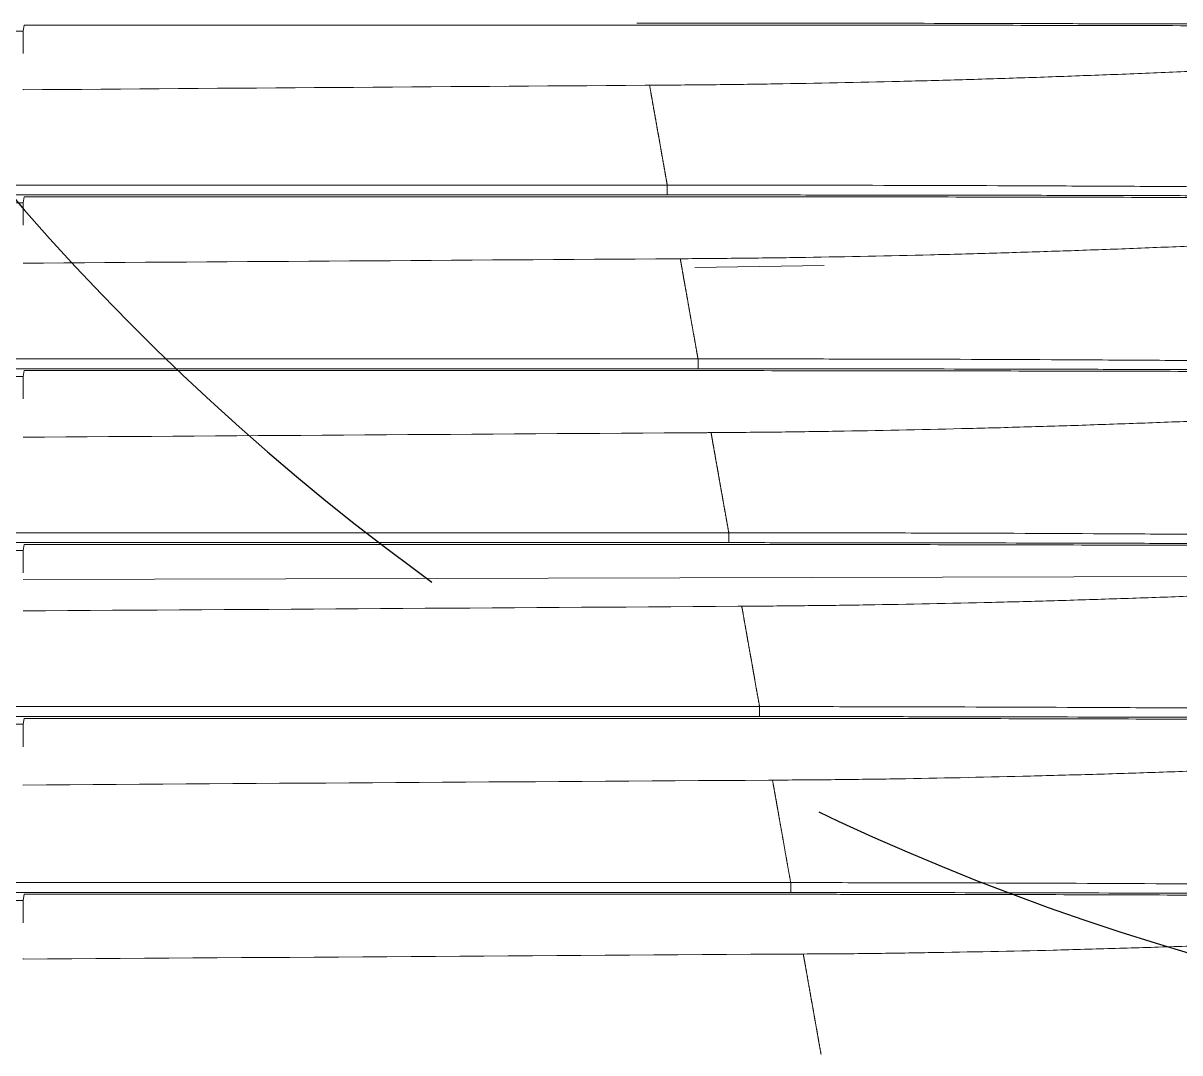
# Model space of a CAD drawing. Header units: inches. Extents: x 3778 to 56227, y -16914 to 35091.
# Drawn here: x 43093.4 to 43196, y -12989.9 to -12898.4 of the extents above; entities that cross this region are included whole.
import ezdxf

# ---------------------------------------------------------------- set-up
doc = ezdxf.new("R2010")
doc.units = ezdxf.units.IN
doc.header["$LTSCALE"] = 100
doc.header["$MEASUREMENT"] = 0
doc.linetypes.add('DH-HID2', pattern=[1.2, 0.8, -0.4])
doc.layers.add('2-con', color=2, linetype='Continuous')
doc.layers.add('FU-FURM', color=251, linetype='DH-HID2')
doc.layers.add('mark-B', color=2, linetype='Continuous', lineweight=20)

# ---------------------------------------------------------------- blocks, each defined once
blk = doc.blocks.new('cjscjdeh')
at = {"layer": 'FU-FURM', "color": 8}
for centre, radius, start, end in [((151100.97, 68072.62), 218.51, 213.0528, 326.805), ((151076.67, 67948.17), 194.25, 181.2146, 269.0908), ((151070.33, 67940.87), 213.6, 181.2145, 269.0908)]:
    blk.add_arc(centre, radius, start, end, dxfattribs=at)
blk = doc.blocks.new('무풍1WAY 대형')
at = {"layer": 'mark-B'}
for p, q in [((-409.41, -103.17), (-409.34, -102.62)), ((-407.69, -102.62), (-409.34, -102.62)), ((-409.41, -103.17), (-477.62, -103.17)), ((-477.44, -103.33), (477.42, -103.33)), ((477.42, -104.21), (-477.44, -104.21)), ((-409.41, -118.79), (-474.86, -118.79)), ((-474.68, -118.95), (474.66, -118.95)), ((-409.41, -118.79), (-409.34, -118.26)), ((-407.69, -118.26), (-409.34, -118.26)), ((474.66, -119.83), (-474.68, -119.83)), ((-409.33, -131.13), (-547.03, -131.46)), ((-409.41, -134.22), (-472.13, -134.22)), ((-471.95, -134.39), (471.93, -134.39)), ((-409.41, -134.22), (-409.34, -133.69)), ((-407.69, -133.69), (-409.34, -133.69)), ((471.93, -135.26), (-471.95, -135.26)), ((-409.41, -149.66), (-469.4, -149.66)), ((-469.22, -149.82), (469.2, -149.82)), ((-409.41, -149.66), (-409.34, -149.13)), ((-407.69, -149.13), (-409.34, -149.13)), ((469.2, -150.7), (-469.22, -150.7)), ((-480.4, -158.98), (-468.92, -158.82)), ((-409.41, -165.09), (-466.67, -165.09)), ((-466.49, -165.26), (466.47, -165.26)), ((-409.41, -165.09), (-409.34, -164.56)), ((-407.69, -164.56), (-409.34, -164.56)), ((466.47, -166.13), (-466.49, -166.13)), ((-409.41, -180.34), (-463.97, -180.34)), ((-409.41, -180.34), (-409.34, -179.8)), ((-407.69, -179.8), (-409.34, -179.8))]:
    blk.add_line(p, q, dxfattribs=at)
for centre in [(-409.34, -100.63), (-409.34, -116.27), (-409.34, -131.7), (-409.34, -147.14), (-409.34, -162.58), (-409.34, -177.81)]:
    blk.add_ellipse(centre, major_axis=(0, -1.99), ratio=0.008727, start_param=0.069813, end_param=1.570796, dxfattribs=at)
for points, knots in [([(-480.14, -88.96), (-480.13, -88.99), (-480.12, -89.05), (-480.1, -89.14), (-480.09, -89.24), (-480.07, -89.33), (-480.05, -89.43), (-480.04, -89.52), (-480.02, -89.61), (-480, -89.7), (-479.99, -89.8), (-479.97, -89.89), (-479.95, -89.98), (-479.94, -90.07), (-479.92, -90.17), (-479.91, -90.26), (-479.89, -90.35), (-479.87, -90.44), (-479.86, -90.53), (-479.84, -90.62), (-479.82, -90.71), (-479.81, -90.8), (-479.79, -90.89), (-479.78, -90.98), (-479.76, -91.07), (-479.75, -91.16), (-479.73, -91.25), (-479.71, -91.34), (-479.7, -91.43), (-479.68, -91.52), (-479.67, -91.61), (-479.65, -91.7), (-479.64, -91.78), (-479.62, -91.87), (-479.6, -91.96), (-479.59, -92.05), (-479.57, -92.13), (-479.56, -92.22), (-479.54, -92.31), (-479.53, -92.39), (-479.51, -92.48), (-479.5, -92.57), (-479.48, -92.65), (-479.47, -92.74), (-479.45, -92.82), (-479.44, -92.91), (-479.42, -92.99), (-479.41, -93.08), (-479.39, -93.16), (-479.38, -93.25), (-479.36, -93.33), (-479.35, -93.42), (-479.33, -93.5), (-479.32, -93.58), (-479.3, -93.67), (-479.29, -93.75), (-479.27, -93.83), (-479.26, -93.92), (-479.24, -94), (-479.23, -94.08), (-479.21, -94.17), (-479.2, -94.25), (-479.19, -94.33), (-479.17, -94.41), (-479.16, -94.49), (-479.14, -94.57), (-479.13, -94.65), (-479.11, -94.73), (-479.1, -94.82), (-479.08, -94.9), (-479.07, -94.98), (-479.06, -95.06), (-479.04, -95.14), (-479.03, -95.22), (-479.01, -95.29), (-479, -95.37), (-478.99, -95.45), (-478.97, -95.53), (-478.96, -95.61), (-478.94, -95.69), (-478.93, -95.77), (-478.92, -95.84), (-478.9, -95.92), (-478.89, -96), (-478.88, -96.08), (-478.86, -96.15), (-478.85, -96.23), (-478.84, -96.31), (-478.82, -96.38), (-478.81, -96.46), (-478.79, -96.54), (-478.78, -96.61), (-478.77, -96.69), (-478.75, -96.76), (-478.74, -96.84), (-478.73, -96.91), (-478.71, -96.99), (-478.7, -97.06), (-478.69, -97.14), (-478.68, -97.21), (-478.66, -97.28), (-478.65, -97.36), (-478.64, -97.43), (-478.62, -97.5), (-478.61, -97.58), (-478.6, -97.65), (-478.58, -97.72), (-478.57, -97.8), (-478.56, -97.84), (-478.56, -97.87)], [0, 0, 0, 0, 0.009385, 0.018768, 0.028149, 0.037529, 0.046907, 0.056284, 0.065659, 0.075032, 0.084404, 0.093774, 0.103143, 0.11251, 0.121876, 0.131241, 0.140604, 0.149966, 0.159326, 0.168685, 0.178043, 0.1874, 0.196756, 0.20611, 0.215463, 0.224815, 0.234166, 0.243516, 0.252865, 0.262213, 0.27156, 0.280906, 0.290251, 0.299596, 0.308939, 0.318282, 0.327623, 0.336965, 0.346305, 0.355644, 0.364983, 0.374322, 0.383659, 0.392996, 0.402333, 0.411669, 0.421004, 0.430339, 0.439673, 0.449007, 0.458341, 0.467674, 0.477007, 0.48634, 0.495672, 0.505004, 0.514336, 0.523668, 0.533, 0.542331, 0.551662, 0.560993, 0.570325, 0.579656, 0.588987, 0.598318, 0.607649, 0.616981, 0.626312, 0.635644, 0.644976, 0.654308, 0.66364, 0.672972, 0.682305, 0.691638, 0.700972, 0.710306, 0.71964, 0.728975, 0.73831, 0.747645, 0.756982, 0.766318, 0.775656, 0.784994, 0.794332, 0.803671, 0.813011, 0.822352, 0.831693, 0.841036, 0.850379, 0.859722, 0.869067, 0.878413, 0.887759, 0.897107, 0.906455, 0.915805, 0.925155, 0.934507, 0.943859, 0.953213, 0.962568, 0.971924, 0.981282, 0.99064, 1, 1, 1, 1]), ([(-478.56, -97.87), (-480.41, -97.88), (-482.26, -97.89), (-485.96, -97.93), (-487.8, -97.96), (-493.35, -98.05), (-497.04, -98.12), (-502.58, -98.26), (-504.43, -98.31), (-508.12, -98.42), (-509.97, -98.48), (-512.74, -98.57), (-513.66, -98.6), (-515.51, -98.66), (-516.43, -98.7), (-519.2, -98.8), (-521.04, -98.87), (-524.73, -99.03), (-526.58, -99.11), (-530.26, -99.28), (-532.11, -99.36), (-535.79, -99.55), (-537.64, -99.65), (-541.32, -99.85), (-543.16, -99.95), (-546.85, -100.17), (-548.69, -100.28), (-552.37, -100.51), (-554.22, -100.63), (-557.9, -100.87), (-559.74, -100.99), (-563.42, -101.24), (-565.26, -101.36), (-567.11, -101.48)], [0, 0, 0, 0, 0.0625, 0.0625, 0.125, 0.125, 0.25, 0.25, 0.3125, 0.3125, 0.375, 0.375, 0.40625, 0.40625, 0.4375, 0.4375, 0.5, 0.5, 0.5625, 0.5625, 0.625, 0.625, 0.6875, 0.6875, 0.75, 0.75, 0.8125, 0.8125, 0.875, 0.875, 0.9375, 0.9375, 1, 1, 1, 1]), ([(-477.44, -104.21), (-480.14, -104.21), (-482.85, -104.2), (-488.25, -104.2), (-490.95, -104.19), (-499.06, -104.16), (-504.46, -104.14), (-512.56, -104.1), (-515.26, -104.08), (-520.66, -104.04), (-523.36, -104.02), (-528.76, -103.98), (-531.46, -103.95), (-536.85, -103.9), (-539.55, -103.88), (-544.94, -103.83), (-547.64, -103.8), (-553.03, -103.74), (-555.73, -103.72), (-561.13, -103.66), (-563.82, -103.64), (-569.22, -103.58), (-571.92, -103.56), (-580.01, -103.49), (-585.41, -103.45), (-593.51, -103.41), (-596.22, -103.4), (-601.62, -103.39), (-604.33, -103.38), (-607.03, -103.38)], [0, 0, 0, 0, 0.0625, 0.0625, 0.125, 0.125, 0.25, 0.25, 0.3125, 0.3125, 0.375, 0.375, 0.4375, 0.4375, 0.5, 0.5, 0.5625, 0.5625, 0.625, 0.625, 0.6875, 0.6875, 0.75, 0.75, 0.875, 0.875, 0.9375, 0.9375, 1, 1, 1, 1]), ([(-593.93, -102.92), (-589.07, -102.93), (-584.21, -102.94), (-574.5, -102.98), (-569.65, -103), (-562.38, -103.03), (-559.95, -103.04), (-555.1, -103.07), (-552.68, -103.08), (-547.83, -103.1), (-542.98, -103.13), (-535.71, -103.16), (-530.86, -103.19), (-526.01, -103.21), (-523.58, -103.22), (-518.73, -103.24), (-516.3, -103.25), (-511.45, -103.27), (-509.02, -103.27), (-501.74, -103.3), (-496.88, -103.31), (-489.59, -103.32), (-487.16, -103.32), (-482.3, -103.33), (-479.87, -103.33), (-477.44, -103.33)], [0, 0, 0, 0, 0.125, 0.125, 0.25, 0.25, 0.3125, 0.3125, 0.375, 0.375, 0.4375, 0.5, 0.5625, 0.5625, 0.625, 0.625, 0.6875, 0.6875, 0.75, 0.75, 0.875, 0.875, 0.9375, 0.9375, 1, 1, 1, 1]), ([(-568.06, -102.85), (-564.29, -102.87), (-560.53, -102.89), (-553, -102.92), (-549.23, -102.94), (-541.7, -102.98), (-537.94, -102.99), (-530.41, -103.03), (-526.64, -103.05), (-519.11, -103.08), (-515.34, -103.09), (-507.8, -103.12), (-504.03, -103.13), (-496.49, -103.15), (-492.72, -103.15), (-488, -103.16), (-487.06, -103.16), (-485.17, -103.16), (-484.23, -103.16), (-481.4, -103.17), (-479.51, -103.17), (-477.62, -103.17)], [0, 0, 0, 0, 0.125, 0.125, 0.25, 0.25, 0.375, 0.375, 0.5, 0.5, 0.625, 0.625, 0.75, 0.75, 0.875, 0.875, 0.90625, 0.90625, 0.9375, 0.9375, 1, 1, 1, 1]), ([(-477.44, -103.33), (-477.44, -103.33), (-477.44, -103.34), (-477.44, -103.38), (-477.44, -103.4), (-477.44, -103.46), (-477.44, -103.5), (-477.44, -103.58), (-477.44, -103.62), (-477.44, -103.72), (-477.44, -103.77), (-477.44, -103.86), (-477.44, -103.91), (-477.44, -104.01), (-477.44, -104.05), (-477.44, -104.14), (-477.44, -104.17), (-477.44, -104.21)], [0, 0, 0, 0, 0.125, 0.125, 0.25, 0.25, 0.375, 0.375, 0.5, 0.5, 0.625, 0.625, 0.75, 0.75, 0.875, 0.875, 1, 1, 1, 1]), ([(-477.44, -104.21), (-477.43, -104.24), (-477.42, -104.3), (-477.4, -104.4), (-477.39, -104.49), (-477.37, -104.59), (-477.35, -104.69), (-477.34, -104.78), (-477.32, -104.88), (-477.3, -104.97), (-477.29, -105.07), (-477.27, -105.16), (-477.25, -105.26), (-477.24, -105.35), (-477.22, -105.44), (-477.2, -105.54), (-477.19, -105.63), (-477.17, -105.72), (-477.15, -105.82), (-477.14, -105.91), (-477.12, -106), (-477.1, -106.09), (-477.09, -106.19), (-477.07, -106.28), (-477.06, -106.37), (-477.04, -106.46), (-477.02, -106.55), (-477.01, -106.64), (-476.99, -106.73), (-476.97, -106.83), (-476.96, -106.92), (-476.94, -107.01), (-476.93, -107.1), (-476.91, -107.19), (-476.9, -107.28), (-476.88, -107.36), (-476.86, -107.45), (-476.85, -107.54), (-476.83, -107.63), (-476.82, -107.72), (-476.8, -107.81), (-476.79, -107.9), (-476.77, -107.98), (-476.75, -108.07), (-476.74, -108.16), (-476.72, -108.25), (-476.71, -108.33), (-476.69, -108.42), (-476.68, -108.51), (-476.66, -108.59), (-476.65, -108.68), (-476.63, -108.77), (-476.62, -108.85), (-476.6, -108.94), (-476.59, -109.02), (-476.57, -109.11), (-476.56, -109.19), (-476.54, -109.28), (-476.53, -109.36), (-476.51, -109.44), (-476.5, -109.53), (-476.48, -109.61), (-476.47, -109.7), (-476.45, -109.78), (-476.44, -109.86), (-476.42, -109.94), (-476.41, -110.03), (-476.39, -110.11), (-476.38, -110.19), (-476.36, -110.27), (-476.35, -110.36), (-476.34, -110.44), (-476.32, -110.52), (-476.31, -110.6), (-476.29, -110.68), (-476.28, -110.76), (-476.26, -110.84), (-476.25, -110.92), (-476.24, -111), (-476.22, -111.08), (-476.21, -111.16), (-476.19, -111.24), (-476.18, -111.32), (-476.17, -111.4), (-476.15, -111.48), (-476.14, -111.56), (-476.12, -111.63), (-476.11, -111.71), (-476.1, -111.79), (-476.08, -111.87), (-476.07, -111.95), (-476.06, -112.02), (-476.04, -112.1), (-476.03, -112.18), (-476.01, -112.25), (-476, -112.33), (-475.99, -112.41), (-475.97, -112.48), (-475.96, -112.56), (-475.95, -112.63), (-475.93, -112.71), (-475.92, -112.78), (-475.91, -112.86), (-475.89, -112.93), (-475.88, -113.01), (-475.87, -113.08), (-475.86, -113.16), (-475.84, -113.23), (-475.83, -113.28), (-475.83, -113.3)], [0, 0, 0, 0, 0.009387, 0.018773, 0.028157, 0.037539, 0.046919, 0.056297, 0.065674, 0.07505, 0.084423, 0.093795, 0.103166, 0.112535, 0.121902, 0.131268, 0.140633, 0.149996, 0.159357, 0.168718, 0.178077, 0.187435, 0.196791, 0.206147, 0.215501, 0.224854, 0.234206, 0.243556, 0.252906, 0.262254, 0.271602, 0.280949, 0.290294, 0.299639, 0.308982, 0.318325, 0.327667, 0.337009, 0.346349, 0.355689, 0.365028, 0.374366, 0.383703, 0.39304, 0.402377, 0.411712, 0.421048, 0.430382, 0.439717, 0.44905, 0.458384, 0.467716, 0.477049, 0.486381, 0.495713, 0.505045, 0.514376, 0.523707, 0.533038, 0.542369, 0.5517, 0.56103, 0.570361, 0.579691, 0.589022, 0.598352, 0.607682, 0.617013, 0.626344, 0.635675, 0.645006, 0.654337, 0.663668, 0.673, 0.682332, 0.691664, 0.700997, 0.71033, 0.719663, 0.728997, 0.738331, 0.747666, 0.757001, 0.766337, 0.775673, 0.78501, 0.794348, 0.803687, 0.813026, 0.822365, 0.831706, 0.841047, 0.85039, 0.859733, 0.869076, 0.878421, 0.887767, 0.897114, 0.906461, 0.91581, 0.92516, 0.934511, 0.943863, 0.953216, 0.96257, 0.971926, 0.981283, 0.990641, 1, 1, 1, 1]), ([(-475.83, -113.3), (-476.76, -113.31), (-477.68, -113.32), (-479.53, -113.33), (-480.46, -113.34), (-483.24, -113.37), (-485.09, -113.39), (-490.64, -113.48), (-494.33, -113.56), (-499.88, -113.7), (-501.72, -113.75), (-505.42, -113.85), (-507.26, -113.91), (-510.95, -114.03), (-512.8, -114.1), (-516.49, -114.24), (-518.33, -114.31), (-522.02, -114.46), (-523.86, -114.54), (-527.55, -114.71), (-529.39, -114.8), (-533.08, -114.99), (-534.92, -115.08), (-538.6, -115.28), (-540.44, -115.39), (-544.13, -115.61), (-545.97, -115.72), (-549.65, -115.95), (-551.49, -116.07), (-555.17, -116.31), (-557.01, -116.43), (-560.69, -116.67), (-562.54, -116.79), (-564.38, -116.91)], [0, 0, 0, 0, 0.03125, 0.03125, 0.0625, 0.0625, 0.125, 0.125, 0.25, 0.25, 0.3125, 0.3125, 0.375, 0.375, 0.4375, 0.4375, 0.5, 0.5, 0.5625, 0.5625, 0.625, 0.625, 0.6875, 0.6875, 0.75, 0.75, 0.8125, 0.8125, 0.875, 0.875, 0.9375, 0.9375, 1, 1, 1, 1]), ([(-474.68, -119.83), (-477.38, -119.83), (-480.07, -119.83), (-485.47, -119.82), (-488.17, -119.81), (-496.27, -119.79), (-501.66, -119.77), (-509.75, -119.73), (-512.45, -119.71), (-517.84, -119.68), (-520.54, -119.66), (-525.93, -119.62), (-528.63, -119.59), (-534.02, -119.55), (-536.71, -119.52), (-542.1, -119.48), (-544.79, -119.45), (-550.18, -119.4), (-552.88, -119.37), (-558.27, -119.32), (-560.96, -119.3), (-566.35, -119.25), (-569.05, -119.22), (-574.44, -119.18), (-577.13, -119.16), (-581.18, -119.13), (-582.53, -119.13), (-585.23, -119.11), (-586.58, -119.1), (-590.62, -119.08), (-593.32, -119.07), (-598.72, -119.06), (-601.42, -119.05), (-604.12, -119.05)], [0, 0, 0, 0, 0.0625, 0.0625, 0.125, 0.125, 0.25, 0.25, 0.3125, 0.3125, 0.375, 0.375, 0.4375, 0.4375, 0.5, 0.5, 0.5625, 0.5625, 0.625, 0.625, 0.6875, 0.6875, 0.75, 0.75, 0.8125, 0.8125, 0.84375, 0.84375, 0.875, 0.875, 0.9375, 0.9375, 1, 1, 1, 1]), ([(-591.18, -118.59), (-588.75, -118.59), (-586.32, -118.6), (-582.67, -118.61), (-581.46, -118.61), (-579.03, -118.62), (-577.82, -118.62), (-571.75, -118.64), (-566.9, -118.66), (-559.62, -118.69), (-557.19, -118.7), (-552.34, -118.72), (-549.92, -118.73), (-545.07, -118.75), (-542.64, -118.76), (-537.79, -118.78), (-532.94, -118.8), (-528.09, -118.82), (-523.24, -118.84), (-520.81, -118.85), (-515.96, -118.87), (-513.53, -118.88), (-508.68, -118.89), (-506.25, -118.9), (-498.97, -118.92), (-494.11, -118.93), (-486.82, -118.94), (-484.39, -118.95), (-479.54, -118.95), (-477.11, -118.95), (-474.68, -118.95)], [0, 0, 0, 0, 0.0625, 0.0625, 0.09375, 0.09375, 0.125, 0.125, 0.25, 0.25, 0.3125, 0.3125, 0.375, 0.375, 0.4375, 0.4375, 0.5, 0.5625, 0.5625, 0.625, 0.625, 0.6875, 0.6875, 0.75, 0.75, 0.875, 0.875, 0.9375, 0.9375, 1, 1, 1, 1]), ([(-565.35, -118.51), (-561.58, -118.53), (-557.81, -118.54), (-550.28, -118.57), (-546.51, -118.59), (-538.97, -118.62), (-535.2, -118.64), (-527.67, -118.67), (-523.9, -118.68), (-516.36, -118.71), (-512.59, -118.72), (-505.05, -118.74), (-501.28, -118.75), (-493.73, -118.77), (-489.96, -118.77), (-484.3, -118.78), (-482.41, -118.78), (-478.63, -118.78), (-476.75, -118.79), (-474.86, -118.79)], [0, 0, 0, 0, 0.125, 0.125, 0.25, 0.25, 0.375, 0.375, 0.5, 0.5, 0.625, 0.625, 0.75, 0.75, 0.875, 0.875, 0.9375, 0.9375, 1, 1, 1, 1]), ([(-474.68, -118.95), (-474.68, -118.95), (-474.68, -118.96), (-474.68, -119), (-474.68, -119.02), (-474.68, -119.08), (-474.68, -119.12), (-474.68, -119.2), (-474.68, -119.25), (-474.68, -119.34), (-474.68, -119.39), (-474.68, -119.49), (-474.68, -119.54), (-474.68, -119.63), (-474.68, -119.68), (-474.68, -119.76), (-474.68, -119.8), (-474.68, -119.83)], [0, 0, 0, 0, 0.125, 0.125, 0.25, 0.25, 0.375, 0.375, 0.5, 0.5, 0.625, 0.625, 0.75, 0.75, 0.875, 0.875, 1, 1, 1, 1]), ([(-474.68, -119.83), (-474.67, -119.86), (-474.66, -119.92), (-474.64, -120.02), (-474.63, -120.11), (-474.61, -120.2), (-474.59, -120.3), (-474.58, -120.39), (-474.56, -120.48), (-474.54, -120.58), (-474.53, -120.67), (-474.51, -120.76), (-474.49, -120.85), (-474.48, -120.95), (-474.46, -121.04), (-474.45, -121.13), (-474.43, -121.22), (-474.41, -121.31), (-474.4, -121.4), (-474.38, -121.49), (-474.36, -121.58), (-474.35, -121.67), (-474.33, -121.76), (-474.32, -121.85), (-474.3, -121.94), (-474.28, -122.03), (-474.27, -122.12), (-474.25, -122.21), (-474.24, -122.3), (-474.22, -122.39), (-474.21, -122.48), (-474.19, -122.57), (-474.18, -122.65), (-474.16, -122.74), (-474.14, -122.83), (-474.13, -122.92), (-474.11, -123), (-474.1, -123.09), (-474.08, -123.18), (-474.07, -123.27), (-474.05, -123.35), (-474.04, -123.44), (-474.02, -123.52), (-474.01, -123.61), (-473.99, -123.7), (-473.98, -123.78), (-473.96, -123.87), (-473.95, -123.95), (-473.93, -124.04), (-473.92, -124.12), (-473.9, -124.2), (-473.89, -124.29), (-473.87, -124.37), (-473.86, -124.46), (-473.84, -124.54), (-473.83, -124.62), (-473.81, -124.71), (-473.8, -124.79), (-473.78, -124.87), (-473.77, -124.95), (-473.75, -125.04), (-473.74, -125.12), (-473.72, -125.2), (-473.71, -125.28), (-473.7, -125.36), (-473.68, -125.44), (-473.67, -125.53), (-473.65, -125.61), (-473.64, -125.69), (-473.62, -125.77), (-473.61, -125.85), (-473.6, -125.93), (-473.58, -126.01), (-473.57, -126.09), (-473.55, -126.17), (-473.54, -126.24), (-473.53, -126.32), (-473.51, -126.4), (-473.5, -126.48), (-473.48, -126.56), (-473.47, -126.64), (-473.46, -126.72), (-473.44, -126.79), (-473.43, -126.87), (-473.42, -126.95), (-473.4, -127.02), (-473.39, -127.1), (-473.38, -127.18), (-473.36, -127.25), (-473.35, -127.33), (-473.33, -127.41), (-473.32, -127.48), (-473.31, -127.56), (-473.29, -127.63), (-473.28, -127.71), (-473.27, -127.78), (-473.25, -127.86), (-473.24, -127.93), (-473.23, -128.01), (-473.22, -128.08), (-473.2, -128.16), (-473.19, -128.23), (-473.18, -128.3), (-473.16, -128.38), (-473.15, -128.45), (-473.14, -128.52), (-473.12, -128.59), (-473.11, -128.67), (-473.1, -128.71), (-473.1, -128.74)], [0, 0, 0, 0, 0.009385, 0.018768, 0.028149, 0.037529, 0.046907, 0.056284, 0.065659, 0.075032, 0.084404, 0.093774, 0.103143, 0.11251, 0.121876, 0.131241, 0.140604, 0.149966, 0.159326, 0.168685, 0.178043, 0.1874, 0.196756, 0.20611, 0.215463, 0.224815, 0.234166, 0.243516, 0.252865, 0.262213, 0.27156, 0.280906, 0.290251, 0.299596, 0.308939, 0.318282, 0.327624, 0.336965, 0.346305, 0.355644, 0.364983, 0.374322, 0.383659, 0.392996, 0.402333, 0.411669, 0.421004, 0.430339, 0.439673, 0.449007, 0.458341, 0.467674, 0.477007, 0.48634, 0.495672, 0.505004, 0.514336, 0.523668, 0.533, 0.542331, 0.551662, 0.560993, 0.570325, 0.579656, 0.588987, 0.598318, 0.607649, 0.616981, 0.626312, 0.635644, 0.644976, 0.654308, 0.66364, 0.672972, 0.682305, 0.691638, 0.700972, 0.710306, 0.71964, 0.728975, 0.73831, 0.747645, 0.756982, 0.766318, 0.775656, 0.784994, 0.794332, 0.803671, 0.813011, 0.822352, 0.831693, 0.841036, 0.850379, 0.859722, 0.869067, 0.878413, 0.887759, 0.897107, 0.906455, 0.915805, 0.925155, 0.934507, 0.943859, 0.953213, 0.962568, 0.971924, 0.981282, 0.99064, 1, 1, 1, 1]), ([(-473.1, -128.74), (-474.03, -128.74), (-474.95, -128.75), (-476.8, -128.77), (-477.73, -128.78), (-480.51, -128.81), (-482.36, -128.83), (-487.91, -128.92), (-491.61, -128.99), (-497.15, -129.13), (-499, -129.18), (-502.69, -129.29), (-504.54, -129.35), (-508.23, -129.47), (-510.07, -129.53), (-513.76, -129.67), (-515.61, -129.74), (-519.29, -129.9), (-521.14, -129.98), (-524.82, -130.15), (-526.67, -130.24), (-530.35, -130.42), (-532.19, -130.52), (-535.87, -130.72), (-537.72, -130.83), (-541.4, -131.04), (-543.24, -131.16), (-546.92, -131.39), (-548.76, -131.5), (-552.44, -131.74), (-554.28, -131.87), (-557.96, -132.11), (-559.81, -132.23), (-561.65, -132.35)], [0, 0, 0, 0, 0.03125, 0.03125, 0.0625, 0.0625, 0.125, 0.125, 0.25, 0.25, 0.3125, 0.3125, 0.375, 0.375, 0.4375, 0.4375, 0.5, 0.5, 0.5625, 0.5625, 0.625, 0.625, 0.6875, 0.6875, 0.75, 0.75, 0.8125, 0.8125, 0.875, 0.875, 0.9375, 0.9375, 1, 1, 1, 1]), ([(-588.44, -134.06), (-586.01, -134.06), (-583.58, -134.06), (-578.72, -134.08), (-576.3, -134.08), (-569.02, -134.1), (-564.16, -134.12), (-556.89, -134.15), (-554.46, -134.16), (-549.61, -134.18), (-547.18, -134.19), (-542.33, -134.21), (-537.48, -134.23), (-530.21, -134.25), (-522.93, -134.28), (-518.08, -134.3), (-513.22, -134.31), (-510.8, -134.32), (-505.94, -134.34), (-503.51, -134.34), (-496.23, -134.36), (-491.38, -134.37), (-484.09, -134.38), (-481.66, -134.38), (-476.8, -134.38), (-474.37, -134.39), (-471.95, -134.39)], [0, 0, 0, 0, 0.0625, 0.0625, 0.125, 0.125, 0.25, 0.25, 0.3125, 0.3125, 0.375, 0.375, 0.4375, 0.5, 0.5625, 0.625, 0.625, 0.6875, 0.6875, 0.75, 0.75, 0.875, 0.875, 0.9375, 0.9375, 1, 1, 1, 1]), ([(-562.62, -133.98), (-558.85, -133.99), (-555.08, -134), (-547.55, -134.03), (-543.78, -134.05), (-536.24, -134.07), (-532.47, -134.09), (-524.94, -134.12), (-521.17, -134.13), (-513.63, -134.15), (-509.86, -134.16), (-502.31, -134.18), (-498.54, -134.19), (-491, -134.21), (-487.23, -134.21), (-481.56, -134.22), (-479.68, -134.22), (-475.9, -134.22), (-474.02, -134.22), (-472.13, -134.22)], [0, 0, 0, 0, 0.125, 0.125, 0.25, 0.25, 0.375, 0.375, 0.5, 0.5, 0.625, 0.625, 0.75, 0.75, 0.875, 0.875, 0.9375, 0.9375, 1, 1, 1, 1]), ([(-471.95, -134.39), (-471.95, -134.39), (-471.95, -134.4), (-471.95, -134.44), (-471.95, -134.46), (-471.95, -134.52), (-471.95, -134.56), (-471.95, -134.64), (-471.95, -134.68), (-471.95, -134.77), (-471.95, -134.82), (-471.95, -134.92), (-471.95, -134.97), (-471.95, -135.07), (-471.95, -135.11), (-471.95, -135.19), (-471.95, -135.23), (-471.95, -135.26)], [0, 0, 0, 0, 0.125, 0.125, 0.25, 0.25, 0.375, 0.375, 0.5, 0.5, 0.625, 0.625, 0.75, 0.75, 0.875, 0.875, 1, 1, 1, 1]), ([(-471.95, -135.26), (-474.64, -135.26), (-477.34, -135.26), (-482.74, -135.25), (-485.44, -135.25), (-493.53, -135.23), (-498.93, -135.21), (-507.02, -135.17), (-509.71, -135.15), (-515.11, -135.12), (-517.8, -135.1), (-523.19, -135.06), (-525.89, -135.04), (-531.28, -135), (-533.97, -134.98), (-539.36, -134.93), (-542.06, -134.9), (-547.45, -134.85), (-550.14, -134.83), (-555.53, -134.78), (-558.23, -134.76), (-563.62, -134.71), (-566.31, -134.69), (-571.7, -134.65), (-574.4, -134.63), (-578.45, -134.6), (-579.79, -134.59), (-582.49, -134.58), (-583.84, -134.57), (-587.89, -134.55), (-590.59, -134.54), (-595.98, -134.53), (-598.68, -134.53), (-601.38, -134.53)], [0, 0, 0, 0, 0.0625, 0.0625, 0.125, 0.125, 0.25, 0.25, 0.3125, 0.3125, 0.375, 0.375, 0.4375, 0.4375, 0.5, 0.5, 0.5625, 0.5625, 0.625, 0.625, 0.6875, 0.6875, 0.75, 0.75, 0.8125, 0.8125, 0.84375, 0.84375, 0.875, 0.875, 0.9375, 0.9375, 1, 1, 1, 1]), ([(-471.95, -135.26), (-471.94, -135.29), (-471.93, -135.36), (-471.91, -135.45), (-471.9, -135.54), (-471.88, -135.64), (-471.86, -135.73), (-471.85, -135.82), (-471.83, -135.92), (-471.81, -136.01), (-471.8, -136.1), (-471.78, -136.19), (-471.76, -136.29), (-471.75, -136.38), (-471.73, -136.47), (-471.72, -136.56), (-471.7, -136.65), (-471.68, -136.74), (-471.67, -136.83), (-471.65, -136.93), (-471.64, -137.02), (-471.62, -137.11), (-471.6, -137.2), (-471.59, -137.29), (-471.57, -137.37), (-471.56, -137.46), (-471.54, -137.55), (-471.52, -137.64), (-471.51, -137.73), (-471.49, -137.82), (-471.48, -137.91), (-471.46, -138), (-471.45, -138.08), (-471.43, -138.17), (-471.42, -138.26), (-471.4, -138.35), (-471.38, -138.43), (-471.37, -138.52), (-471.35, -138.61), (-471.34, -138.69), (-471.32, -138.78), (-471.31, -138.87), (-471.29, -138.95), (-471.28, -139.04), (-471.26, -139.12), (-471.25, -139.21), (-471.23, -139.29), (-471.22, -139.38), (-471.2, -139.46), (-471.19, -139.55), (-471.17, -139.63), (-471.16, -139.71), (-471.14, -139.8), (-471.13, -139.88), (-471.11, -139.96), (-471.1, -140.05), (-471.08, -140.13), (-471.07, -140.21), (-471.05, -140.3), (-471.04, -140.38), (-471.03, -140.46), (-471.01, -140.54), (-471, -140.62), (-470.98, -140.71), (-470.97, -140.79), (-470.95, -140.87), (-470.94, -140.95), (-470.93, -141.03), (-470.91, -141.11), (-470.9, -141.19), (-470.88, -141.27), (-470.87, -141.35), (-470.85, -141.43), (-470.84, -141.51), (-470.83, -141.59), (-470.81, -141.67), (-470.8, -141.75), (-470.78, -141.82), (-470.77, -141.9), (-470.76, -141.98), (-470.74, -142.06), (-470.73, -142.14), (-470.72, -142.21), (-470.7, -142.29), (-470.69, -142.37), (-470.67, -142.44), (-470.66, -142.52), (-470.65, -142.6), (-470.63, -142.67), (-470.62, -142.75), (-470.61, -142.83), (-470.59, -142.9), (-470.58, -142.98), (-470.57, -143.05), (-470.55, -143.13), (-470.54, -143.2), (-470.53, -143.28), (-470.51, -143.35), (-470.5, -143.43), (-470.49, -143.5), (-470.48, -143.57), (-470.46, -143.65), (-470.45, -143.72), (-470.44, -143.79), (-470.42, -143.87), (-470.41, -143.94), (-470.4, -144.01), (-470.39, -144.08), (-470.38, -144.13), (-470.37, -144.16)], [0, 0, 0, 0, 0.009385, 0.018768, 0.02815, 0.037529, 0.046908, 0.056284, 0.065659, 0.075032, 0.084404, 0.093775, 0.103143, 0.112511, 0.121877, 0.131241, 0.140605, 0.149967, 0.159327, 0.168686, 0.178045, 0.187401, 0.196757, 0.206111, 0.215465, 0.224817, 0.234168, 0.243518, 0.252867, 0.262215, 0.271562, 0.280909, 0.290254, 0.299598, 0.308942, 0.318284, 0.327626, 0.336967, 0.346308, 0.355648, 0.364987, 0.374325, 0.383663, 0.393, 0.402336, 0.411672, 0.421008, 0.430343, 0.439677, 0.449011, 0.458345, 0.467679, 0.477012, 0.486344, 0.495677, 0.505009, 0.514341, 0.523673, 0.533004, 0.542336, 0.551667, 0.560998, 0.570329, 0.579661, 0.588992, 0.598323, 0.607654, 0.616986, 0.626317, 0.635649, 0.644981, 0.654313, 0.663645, 0.672977, 0.68231, 0.691643, 0.700977, 0.71031, 0.719645, 0.728979, 0.738314, 0.74765, 0.756986, 0.766323, 0.77566, 0.784998, 0.794336, 0.803675, 0.813015, 0.822356, 0.831697, 0.841039, 0.850382, 0.859726, 0.86907, 0.878416, 0.887762, 0.897109, 0.906458, 0.915807, 0.925157, 0.934509, 0.943861, 0.953215, 0.962569, 0.971925, 0.981282, 0.99064, 1, 1, 1, 1]), ([(-470.37, -144.16), (-472.22, -144.17), (-474.08, -144.18), (-476.85, -144.21), (-477.78, -144.22), (-479.63, -144.25), (-480.56, -144.26), (-485.18, -144.34), (-488.88, -144.41), (-493.51, -144.53), (-494.43, -144.55), (-496.28, -144.6), (-497.2, -144.63), (-499.97, -144.71), (-501.82, -144.76), (-505.51, -144.89), (-507.36, -144.95), (-511.04, -145.09), (-512.89, -145.16), (-516.58, -145.31), (-518.42, -145.4), (-522.1, -145.56), (-523.94, -145.65), (-527.63, -145.84), (-529.47, -145.94), (-533.15, -146.14), (-534.99, -146.25), (-538.67, -146.47), (-540.51, -146.58), (-544.2, -146.81), (-546.04, -146.93), (-549.72, -147.17), (-551.56, -147.29), (-555.24, -147.54), (-557.08, -147.66), (-558.92, -147.79)], [0, 0, 0, 0, 0.0625, 0.0625, 0.09375, 0.09375, 0.125, 0.125, 0.25, 0.25, 0.28125, 0.28125, 0.3125, 0.3125, 0.375, 0.375, 0.4375, 0.4375, 0.5, 0.5, 0.5625, 0.5625, 0.625, 0.625, 0.6875, 0.6875, 0.75, 0.75, 0.8125, 0.8125, 0.875, 0.875, 0.9375, 0.9375, 1, 1, 1, 1]), ([(-585.7, -149.52), (-583.27, -149.53), (-580.84, -149.53), (-575.99, -149.54), (-573.56, -149.55), (-566.28, -149.57), (-561.43, -149.58), (-554.15, -149.61), (-551.72, -149.62), (-546.87, -149.63), (-544.45, -149.64), (-539.6, -149.66), (-534.75, -149.68), (-527.47, -149.7), (-520.19, -149.73), (-515.34, -149.74), (-510.49, -149.76), (-508.06, -149.76), (-503.21, -149.78), (-500.78, -149.78), (-493.5, -149.8), (-488.64, -149.81), (-481.36, -149.82), (-478.93, -149.82), (-474.07, -149.82), (-471.64, -149.82), (-469.22, -149.82)], [0, 0, 0, 0, 0.0625, 0.0625, 0.125, 0.125, 0.25, 0.25, 0.3125, 0.3125, 0.375, 0.375, 0.4375, 0.5, 0.5625, 0.625, 0.625, 0.6875, 0.6875, 0.75, 0.75, 0.875, 0.875, 0.9375, 0.9375, 1, 1, 1, 1]), ([(-559.9, -149.44), (-556.13, -149.45), (-552.36, -149.46), (-544.82, -149.49), (-541.05, -149.5), (-533.51, -149.53), (-529.74, -149.54), (-522.2, -149.56), (-518.43, -149.57), (-510.89, -149.6), (-507.12, -149.61), (-499.58, -149.62), (-495.81, -149.63), (-488.27, -149.64), (-484.49, -149.65), (-476.95, -149.65), (-473.17, -149.66), (-469.4, -149.66)], [0, 0, 0, 0, 0.125, 0.125, 0.25, 0.25, 0.375, 0.375, 0.5, 0.5, 0.625, 0.625, 0.75, 0.75, 0.875, 0.875, 1, 1, 1, 1]), ([(-469.22, -150.7), (-469.22, -150.67), (-469.22, -150.63), (-469.22, -150.55), (-469.22, -150.5), (-469.22, -150.41), (-469.22, -150.36), (-469.22, -150.26), (-469.22, -150.21), (-469.22, -150.12), (-469.22, -150.07), (-469.22, -149.99), (-469.22, -149.96), (-469.22, -149.9), (-469.22, -149.87), (-469.22, -149.84), (-469.22, -149.82), (-469.22, -149.82)], [0, 0, 0, 0, 0.125, 0.125, 0.25, 0.25, 0.375, 0.375, 0.5, 0.5, 0.625, 0.625, 0.75, 0.75, 0.875, 0.875, 1, 1, 1, 1]), ([(-469.22, -150.7), (-471.91, -150.7), (-474.61, -150.7), (-480.01, -150.69), (-482.71, -150.69), (-490.8, -150.67), (-496.19, -150.65), (-504.28, -150.61), (-506.98, -150.59), (-512.37, -150.56), (-515.07, -150.55), (-520.46, -150.51), (-523.15, -150.49), (-528.54, -150.45), (-531.24, -150.43), (-536.63, -150.38), (-539.32, -150.36), (-544.71, -150.31), (-547.41, -150.29), (-552.8, -150.24), (-555.49, -150.22), (-560.88, -150.17), (-563.58, -150.15), (-568.97, -150.11), (-571.67, -150.09), (-575.71, -150.07), (-577.06, -150.06), (-579.76, -150.05), (-581.1, -150.04), (-585.15, -150.02), (-587.85, -150.01), (-593.24, -150), (-595.94, -150), (-598.64, -149.99)], [0, 0, 0, 0, 0.0625, 0.0625, 0.125, 0.125, 0.25, 0.25, 0.3125, 0.3125, 0.375, 0.375, 0.4375, 0.4375, 0.5, 0.5, 0.5625, 0.5625, 0.625, 0.625, 0.6875, 0.6875, 0.75, 0.75, 0.8125, 0.8125, 0.84375, 0.84375, 0.875, 0.875, 0.9375, 0.9375, 1, 1, 1, 1]), ([(-469.22, -150.7), (-469.21, -150.73), (-469.2, -150.79), (-469.18, -150.89), (-469.17, -150.98), (-469.15, -151.07), (-469.13, -151.17), (-469.12, -151.26), (-469.1, -151.35), (-469.08, -151.45), (-469.07, -151.54), (-469.05, -151.63), (-469.03, -151.72), (-469.02, -151.81), (-469, -151.91), (-468.99, -152), (-468.97, -152.09), (-468.95, -152.18), (-468.94, -152.27), (-468.92, -152.36), (-468.91, -152.45), (-468.89, -152.54), (-468.87, -152.63), (-468.86, -152.72), (-468.84, -152.81), (-468.83, -152.9), (-468.81, -152.99), (-468.79, -153.08), (-468.78, -153.17), (-468.76, -153.26), (-468.75, -153.34), (-468.73, -153.43), (-468.72, -153.52), (-468.7, -153.61), (-468.69, -153.69), (-468.67, -153.78), (-468.65, -153.87), (-468.64, -153.96), (-468.62, -154.04), (-468.61, -154.13), (-468.59, -154.22), (-468.58, -154.3), (-468.56, -154.39), (-468.55, -154.47), (-468.53, -154.56), (-468.52, -154.64), (-468.5, -154.73), (-468.49, -154.81), (-468.47, -154.9), (-468.46, -154.98), (-468.44, -155.07), (-468.43, -155.15), (-468.41, -155.23), (-468.4, -155.32), (-468.38, -155.4), (-468.37, -155.48), (-468.35, -155.57), (-468.34, -155.65), (-468.32, -155.73), (-468.31, -155.81), (-468.3, -155.9), (-468.28, -155.98), (-468.27, -156.06), (-468.25, -156.14), (-468.24, -156.22), (-468.22, -156.3), (-468.21, -156.38), (-468.2, -156.46), (-468.18, -156.55), (-468.17, -156.63), (-468.15, -156.71), (-468.14, -156.79), (-468.12, -156.86), (-468.11, -156.94), (-468.1, -157.02), (-468.08, -157.1), (-468.07, -157.18), (-468.05, -157.26), (-468.04, -157.34), (-468.03, -157.42), (-468.01, -157.49), (-468, -157.57), (-467.99, -157.65), (-467.97, -157.73), (-467.96, -157.8), (-467.94, -157.88), (-467.93, -157.96), (-467.92, -158.03), (-467.9, -158.11), (-467.89, -158.19), (-467.88, -158.26), (-467.86, -158.34), (-467.85, -158.41), (-467.84, -158.49), (-467.82, -158.56), (-467.81, -158.64), (-467.8, -158.71), (-467.78, -158.79), (-467.77, -158.86), (-467.76, -158.94), (-467.75, -159.01), (-467.73, -159.08), (-467.72, -159.16), (-467.71, -159.23), (-467.69, -159.3), (-467.68, -159.37), (-467.67, -159.45), (-467.65, -159.52), (-467.65, -159.57), (-467.64, -159.59)], [0, 0, 0, 0, 0.009385, 0.018768, 0.02815, 0.037529, 0.046908, 0.056284, 0.065659, 0.075032, 0.084404, 0.093775, 0.103143, 0.112511, 0.121877, 0.131241, 0.140605, 0.149967, 0.159327, 0.168686, 0.178045, 0.187401, 0.196757, 0.206111, 0.215465, 0.224817, 0.234168, 0.243518, 0.252867, 0.262215, 0.271562, 0.280909, 0.290254, 0.299598, 0.308942, 0.318284, 0.327626, 0.336967, 0.346308, 0.355648, 0.364987, 0.374325, 0.383663, 0.393, 0.402336, 0.411672, 0.421008, 0.430343, 0.439677, 0.449011, 0.458345, 0.467679, 0.477012, 0.486344, 0.495677, 0.505009, 0.514341, 0.523673, 0.533004, 0.542336, 0.551667, 0.560998, 0.570329, 0.579661, 0.588992, 0.598323, 0.607654, 0.616986, 0.626317, 0.635649, 0.644981, 0.654313, 0.663645, 0.672977, 0.68231, 0.691643, 0.700977, 0.71031, 0.719645, 0.728979, 0.738314, 0.74765, 0.756986, 0.766323, 0.77566, 0.784998, 0.794336, 0.803675, 0.813015, 0.822356, 0.831697, 0.841039, 0.850382, 0.859726, 0.86907, 0.878416, 0.887762, 0.897109, 0.906458, 0.915807, 0.925157, 0.934509, 0.943861, 0.953215, 0.962569, 0.971925, 0.981282, 0.99064, 1, 1, 1, 1]), ([(-467.64, -159.59), (-468.57, -159.6), (-469.5, -159.6), (-471.35, -159.62), (-472.28, -159.63), (-475.06, -159.66), (-476.91, -159.68), (-482.46, -159.77), (-486.16, -159.85), (-491.71, -159.98), (-493.55, -160.03), (-497.25, -160.14), (-499.09, -160.2), (-502.78, -160.32), (-504.63, -160.39), (-508.32, -160.52), (-510.16, -160.6), (-513.85, -160.75), (-515.69, -160.83), (-519.38, -161), (-521.22, -161.09), (-524.9, -161.28), (-526.74, -161.37), (-530.42, -161.58), (-532.26, -161.68), (-535.95, -161.9), (-537.79, -162.01), (-541.47, -162.25), (-543.31, -162.37), (-546.99, -162.61), (-548.83, -162.73), (-552.51, -162.98), (-554.35, -163.1), (-556.19, -163.22)], [0, 0, 0, 0, 0.03125, 0.03125, 0.0625, 0.0625, 0.125, 0.125, 0.25, 0.25, 0.3125, 0.3125, 0.375, 0.375, 0.4375, 0.4375, 0.5, 0.5, 0.5625, 0.5625, 0.625, 0.625, 0.6875, 0.6875, 0.75, 0.75, 0.8125, 0.8125, 0.875, 0.875, 0.9375, 0.9375, 1, 1, 1, 1]), ([(-582.96, -164.99), (-580.53, -164.99), (-578.11, -165), (-573.25, -165.01), (-570.82, -165.01), (-563.54, -165.03), (-558.69, -165.04), (-551.41, -165.07), (-548.99, -165.07), (-544.14, -165.09), (-541.71, -165.1), (-536.86, -165.11), (-532.01, -165.13), (-524.73, -165.15), (-517.46, -165.17), (-512.6, -165.19), (-507.75, -165.2), (-505.32, -165.21), (-500.47, -165.22), (-498.04, -165.22), (-490.76, -165.24), (-485.91, -165.24), (-478.63, -165.25), (-476.2, -165.25), (-471.34, -165.26), (-468.91, -165.26), (-466.49, -165.26)], [0, 0, 0, 0, 0.0625, 0.0625, 0.125, 0.125, 0.25, 0.25, 0.3125, 0.3125, 0.375, 0.375, 0.4375, 0.5, 0.5625, 0.625, 0.625, 0.6875, 0.6875, 0.75, 0.75, 0.875, 0.875, 0.9375, 0.9375, 1, 1, 1, 1]), ([(-557.17, -164.9), (-553.4, -164.91), (-549.63, -164.92), (-542.09, -164.94), (-538.32, -164.95), (-530.78, -164.98), (-527.01, -164.99), (-519.47, -165.01), (-515.7, -165.02), (-508.16, -165.04), (-504.39, -165.05), (-496.85, -165.06), (-493.08, -165.07), (-485.53, -165.08), (-481.76, -165.09), (-474.22, -165.09), (-470.44, -165.09), (-466.67, -165.09)], [0, 0, 0, 0, 0.125, 0.125, 0.25, 0.25, 0.375, 0.375, 0.5, 0.5, 0.625, 0.625, 0.75, 0.75, 0.875, 0.875, 1, 1, 1, 1]), ([(-466.49, -165.26), (-466.49, -165.26), (-466.49, -165.27), (-466.49, -165.31), (-466.49, -165.33), (-466.49, -165.39), (-466.49, -165.43), (-466.49, -165.51), (-466.49, -165.55), (-466.49, -165.65), (-466.49, -165.69), (-466.49, -165.79), (-466.49, -165.84), (-466.49, -165.94), (-466.49, -165.98), (-466.49, -166.06), (-466.49, -166.1), (-466.49, -166.13)], [0, 0, 0, 0, 0.125, 0.125, 0.25, 0.25, 0.375, 0.375, 0.5, 0.5, 0.625, 0.625, 0.75, 0.75, 0.875, 0.875, 1, 1, 1, 1]), ([(-466.49, -166.13), (-469.18, -166.13), (-471.88, -166.13), (-477.28, -166.13), (-479.97, -166.12), (-488.06, -166.1), (-493.46, -166.09), (-501.55, -166.05), (-504.24, -166.04), (-509.63, -166.01), (-512.33, -165.99), (-517.72, -165.96), (-520.42, -165.94), (-525.81, -165.9), (-528.5, -165.88), (-533.89, -165.83), (-536.59, -165.81), (-541.98, -165.77), (-544.67, -165.74), (-550.06, -165.7), (-552.76, -165.68), (-558.15, -165.63), (-560.84, -165.61), (-566.23, -165.57), (-568.93, -165.56), (-574.32, -165.53), (-577.02, -165.51), (-582.41, -165.49), (-585.11, -165.48), (-590.5, -165.47), (-593.2, -165.46), (-595.9, -165.46)], [0, 0, 0, 0, 0.0625, 0.0625, 0.125, 0.125, 0.25, 0.25, 0.3125, 0.3125, 0.375, 0.375, 0.4375, 0.4375, 0.5, 0.5, 0.5625, 0.5625, 0.625, 0.625, 0.6875, 0.6875, 0.75, 0.75, 0.8125, 0.8125, 0.875, 0.875, 0.9375, 0.9375, 1, 1, 1, 1]), ([(-466.49, -166.13), (-466.48, -166.17), (-466.47, -166.23), (-466.45, -166.32), (-466.44, -166.41), (-466.42, -166.51), (-466.4, -166.6), (-466.39, -166.69), (-466.37, -166.79), (-466.35, -166.88), (-466.34, -166.97), (-466.32, -167.06), (-466.3, -167.15), (-466.29, -167.24), (-466.27, -167.34), (-466.26, -167.43), (-466.24, -167.52), (-466.22, -167.61), (-466.21, -167.7), (-466.19, -167.79), (-466.18, -167.88), (-466.16, -167.97), (-466.14, -168.06), (-466.13, -168.15), (-466.11, -168.24), (-466.1, -168.33), (-466.08, -168.41), (-466.07, -168.5), (-466.05, -168.59), (-466.04, -168.68), (-466.02, -168.77), (-466, -168.85), (-465.99, -168.94), (-465.97, -169.03), (-465.96, -169.12), (-465.94, -169.2), (-465.93, -169.29), (-465.91, -169.38), (-465.9, -169.46), (-465.88, -169.55), (-465.87, -169.63), (-465.85, -169.72), (-465.84, -169.81), (-465.82, -169.89), (-465.81, -169.98), (-465.79, -170.06), (-465.78, -170.15), (-465.76, -170.23), (-465.75, -170.31), (-465.73, -170.4), (-465.72, -170.48), (-465.7, -170.57), (-465.69, -170.65), (-465.67, -170.73), (-465.66, -170.81), (-465.64, -170.9), (-465.63, -170.98), (-465.61, -171.06), (-465.6, -171.14), (-465.58, -171.23), (-465.57, -171.31), (-465.56, -171.39), (-465.54, -171.47), (-465.53, -171.55), (-465.51, -171.63), (-465.5, -171.71), (-465.48, -171.79), (-465.47, -171.87), (-465.46, -171.95), (-465.44, -172.03), (-465.43, -172.11), (-465.41, -172.19), (-465.4, -172.27), (-465.39, -172.35), (-465.37, -172.43), (-465.36, -172.51), (-465.34, -172.59), (-465.33, -172.67), (-465.32, -172.74), (-465.3, -172.82), (-465.29, -172.9), (-465.27, -172.98), (-465.26, -173.05), (-465.25, -173.13), (-465.23, -173.21), (-465.22, -173.29), (-465.21, -173.36), (-465.19, -173.44), (-465.18, -173.51), (-465.17, -173.59), (-465.15, -173.67), (-465.14, -173.74), (-465.13, -173.82), (-465.11, -173.89), (-465.1, -173.97), (-465.09, -174.04), (-465.07, -174.11), (-465.06, -174.19), (-465.05, -174.26), (-465.03, -174.34), (-465.02, -174.41), (-465.01, -174.48), (-465, -174.56), (-464.98, -174.63), (-464.97, -174.7), (-464.96, -174.77), (-464.94, -174.85), (-464.93, -174.92), (-464.92, -174.97), (-464.92, -174.99)], [0, 0, 0, 0, 0.009385, 0.018768, 0.02815, 0.03753, 0.046908, 0.056285, 0.06566, 0.075033, 0.084405, 0.093776, 0.103145, 0.112512, 0.121878, 0.131243, 0.140606, 0.149969, 0.159329, 0.168689, 0.178047, 0.187404, 0.19676, 0.206115, 0.215468, 0.22482, 0.234172, 0.243522, 0.252871, 0.26222, 0.271567, 0.280913, 0.290259, 0.299603, 0.308947, 0.31829, 0.327632, 0.336973, 0.346314, 0.355654, 0.364993, 0.374331, 0.383669, 0.393007, 0.402343, 0.41168, 0.421015, 0.43035, 0.439685, 0.449019, 0.458353, 0.467687, 0.47702, 0.486353, 0.495685, 0.505018, 0.51435, 0.523682, 0.533013, 0.542345, 0.551676, 0.561008, 0.570339, 0.57967, 0.589002, 0.598333, 0.607664, 0.616996, 0.626327, 0.635659, 0.64499, 0.654322, 0.663655, 0.672987, 0.68232, 0.691653, 0.700986, 0.71032, 0.719654, 0.728989, 0.738324, 0.747659, 0.756995, 0.766332, 0.775669, 0.785007, 0.794345, 0.803684, 0.813023, 0.822364, 0.831705, 0.841046, 0.850389, 0.859732, 0.869077, 0.878422, 0.887768, 0.897115, 0.906463, 0.915811, 0.925161, 0.934512, 0.943864, 0.953217, 0.962571, 0.971927, 0.981283, 0.990641, 1, 1, 1, 1]), ([(-464.92, -174.99), (-466.77, -175), (-468.63, -175.02), (-472.33, -175.06), (-474.19, -175.08), (-479.74, -175.17), (-483.44, -175.25), (-488.98, -175.38), (-490.83, -175.43), (-494.52, -175.54), (-496.37, -175.6), (-500.06, -175.72), (-501.91, -175.79), (-504.67, -175.89), (-505.59, -175.92), (-507.44, -176), (-508.36, -176.03), (-511.13, -176.15), (-512.97, -176.23), (-516.65, -176.4), (-518.49, -176.49), (-522.18, -176.68), (-524.02, -176.77), (-527.7, -176.98), (-529.54, -177.09), (-533.22, -177.31), (-535.06, -177.42), (-538.74, -177.66), (-540.58, -177.78), (-544.26, -178.03), (-546.1, -178.15), (-549.78, -178.4), (-551.62, -178.53), (-553.46, -178.66)], [0, 0, 0, 0, 0.0625, 0.0625, 0.125, 0.125, 0.25, 0.25, 0.3125, 0.3125, 0.375, 0.375, 0.4375, 0.4375, 0.46875, 0.46875, 0.5, 0.5, 0.5625, 0.5625, 0.625, 0.625, 0.6875, 0.6875, 0.75, 0.75, 0.8125, 0.8125, 0.875, 0.875, 0.9375, 0.9375, 1, 1, 1, 1]), ([(-580.24, -180.26), (-575.39, -180.26), (-570.53, -180.27), (-560.83, -180.29), (-555.98, -180.31), (-548.7, -180.33), (-546.28, -180.34), (-541.43, -180.35), (-539, -180.36), (-534.15, -180.37), (-529.3, -180.39), (-522.02, -180.41), (-514.75, -180.43), (-509.9, -180.44), (-505.04, -180.45), (-502.62, -180.46), (-497.77, -180.47), (-495.34, -180.48), (-488.06, -180.49), (-483.21, -180.5), (-475.92, -180.5), (-473.5, -180.51), (-468.64, -180.51), (-466.22, -180.51), (-463.79, -180.51)], [0, 0, 0, 0, 0.125, 0.125, 0.25, 0.25, 0.3125, 0.3125, 0.375, 0.375, 0.4375, 0.5, 0.5625, 0.625, 0.625, 0.6875, 0.6875, 0.75, 0.75, 0.875, 0.875, 0.9375, 0.9375, 1, 1, 1, 1]), ([(-463.97, -180.34), (-467.74, -180.34), (-471.51, -180.34), (-479.05, -180.34), (-482.82, -180.33), (-490.36, -180.32), (-494.13, -180.32), (-501.67, -180.3), (-505.44, -180.29), (-512.98, -180.28), (-516.75, -180.27), (-524.28, -180.25), (-528.05, -180.23), (-535.59, -180.21), (-539.35, -180.2), (-546.89, -180.18), (-550.66, -180.17), (-554.43, -180.16)], [0, 0, 0, 0, 0.125, 0.125, 0.25, 0.25, 0.375, 0.375, 0.5, 0.5, 0.625, 0.625, 0.75, 0.75, 0.875, 0.875, 1, 1, 1, 1])]:
    blk.add_open_spline(points, degree=3, knots=knots, dxfattribs=at)
for points in [[(-409.33, -97.42), (-432.28, -97.57), (-455.24, -97.72), (-478.2, -97.87)], [(-409.33, -97.46), (-409.33, -97.44), (-409.33, -97.43), (-409.33, -97.42)], [(-478.2, -97.87), (-478.32, -97.87), (-478.44, -97.87), (-478.56, -97.87)], [(-409.33, -112.87), (-431.37, -113.02), (-453.42, -113.16), (-475.47, -113.3)], [(-409.33, -112.89), (-409.33, -112.89), (-409.33, -112.88), (-409.33, -112.87)], [(-475.47, -113.3), (-475.59, -113.3), (-475.71, -113.3), (-475.83, -113.3)], [(-472.74, -128.74), (-472.86, -128.74), (-472.98, -128.74), (-473.1, -128.74)], [(-409.33, -128.33), (-430.46, -128.46), (-451.6, -128.6), (-472.74, -128.74)], [(-409.33, -128.33), (-409.33, -128.33), (-409.33, -128.33), (-409.33, -128.33)], [(-470, -144.15), (-470.12, -144.15), (-470.25, -144.16), (-470.37, -144.16)], [(-409.33, -143.75), (-429.55, -143.88), (-449.77, -144.02), (-470, -144.15)], [(-409.33, -143.76), (-409.33, -143.76), (-409.33, -143.75), (-409.33, -143.75)], [(-467.27, -159.59), (-467.39, -159.59), (-467.52, -159.59), (-467.64, -159.59)], [(-409.33, -159.2), (-428.64, -159.33), (-447.95, -159.46), (-467.27, -159.59)], [(-464.52, -174.99), (-464.65, -174.99), (-464.79, -174.99), (-464.92, -174.99)], [(-409.33, -174.59), (-427.72, -174.73), (-446.12, -174.86), (-464.52, -174.99)], [(-409.33, -174.63), (-409.33, -174.62), (-409.33, -174.61), (-409.33, -174.59)]]:
    blk.add_open_spline(points, degree=3, dxfattribs=at)
blk = doc.blocks.new('dpdjzjs')
at = {"layer": 'mark-B', "rotation": 180}
blk.add_blockref('무풍1WAY 대형', (178654.91, 88751.49), dxfattribs=at)

msp = doc.modelspace()

# ---------------------------------------------------------------- block references
msp.add_blockref('cjscjdeh', (-107842.97, -80843.84))
at = {"layer": '2-con'}
msp.add_blockref('dpdjzjs', (-135970.86, -101830.44), dxfattribs=at)

doc.saveas('drawing.dxf')
